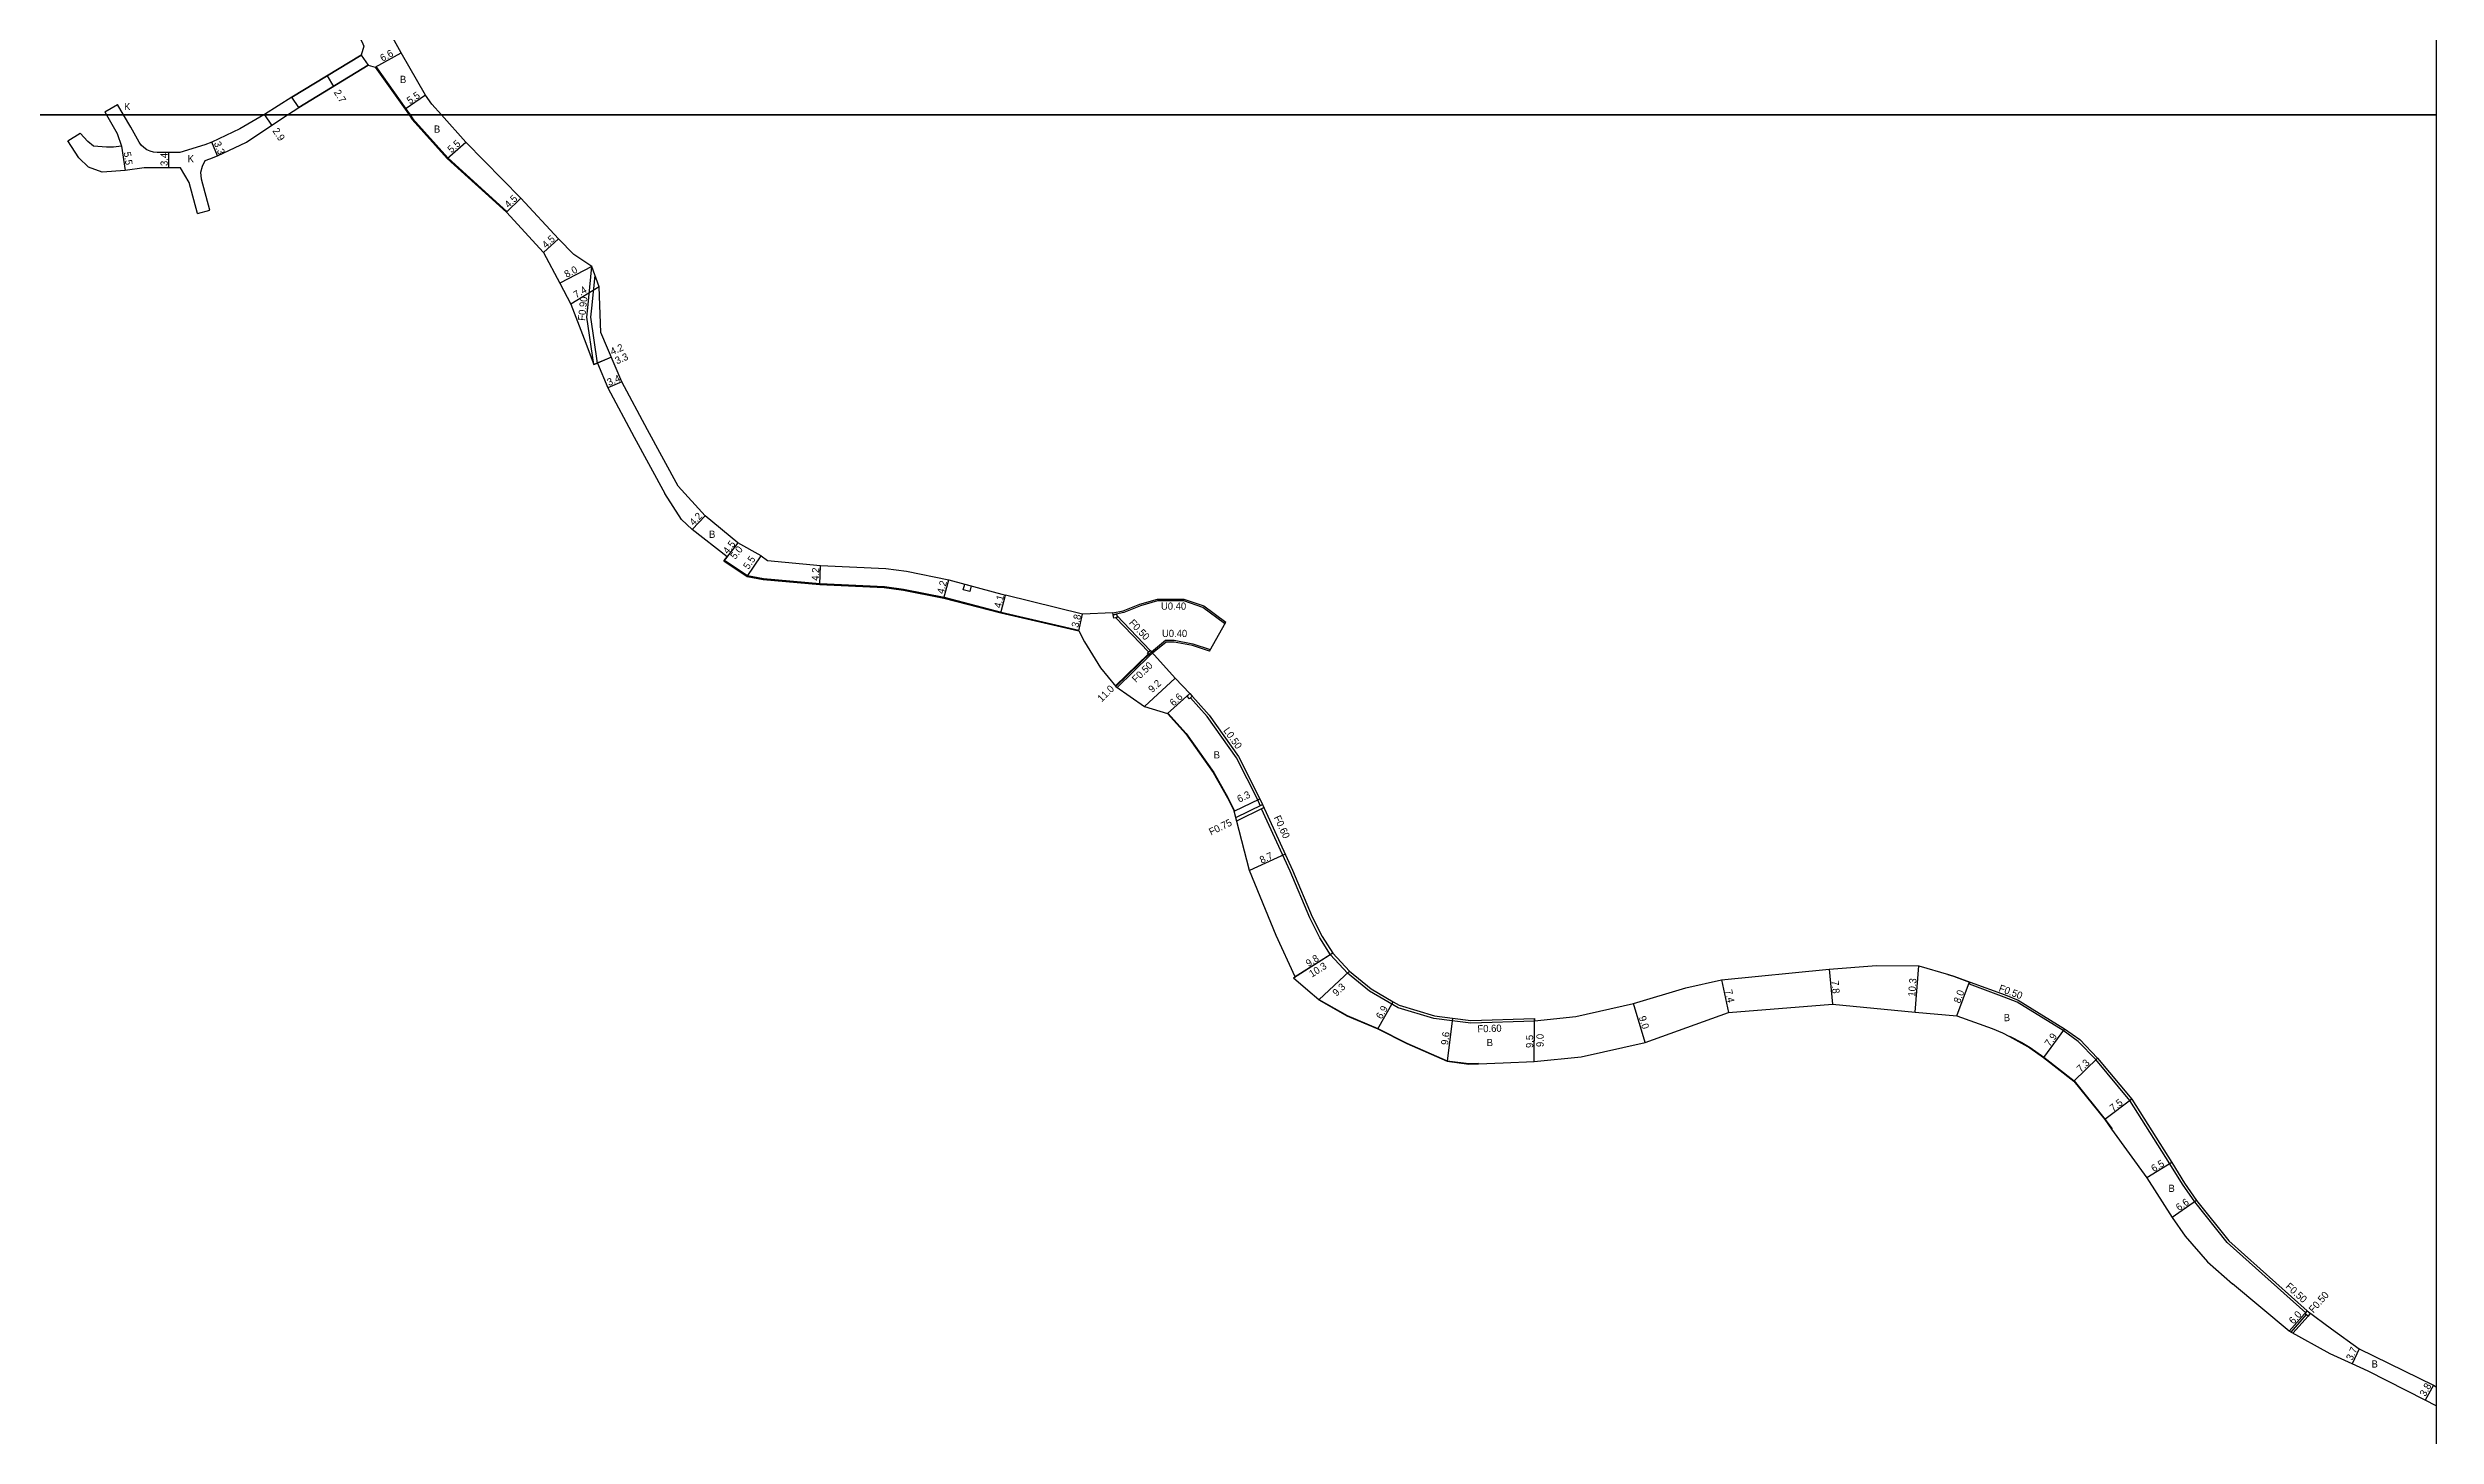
# Model space of a CAD drawing. Header units: metres. Extents: x -8000 to -4000, y -96000 to -93000.
# Drawn here: x -4529 to -4000, y -93893 to -93585 of the extents above; entities that cross this region are included whole.
import ezdxf

# ---------------------------------------------------------------- set-up
doc = ezdxf.new("R2010")
doc.units = ezdxf.units.M
doc.header["$LTSCALE"] = 2.5
for name, color, linetype in [('側溝・桝', 7, 'Continuous'), ('図郭', 7, 'Continuous'), ('幅員', 7, 'Continuous'), ('歩道・分離帯・安全施設', 7, 'Continuous'), ('舗装', 7, 'Continuous'), ('道路', 7, 'Continuous')]:
    doc.layers.add(name, color=color, linetype=linetype)
doc.styles.get("Standard").update_dxf_attribs({"font": ''})
doc.styles.get('Standard').set_extended_font_data('@MS PGothic')

msp = doc.modelspace()

# ---------------------------------------------------------------- linework, layer by layer
at = {"layer": '側溝・桝'}
for points in [[(-4407.94, -93655.3), (-4409.54, -93644.81), (-4409.32, -93642.69), (-4408.39, -93633.6)], [(-4407.11, -93654.95), (-4408.63, -93644.79), (-4408.42, -93642.78), (-4407.68, -93635.53)], [(-4293.07, -93710.28), (-4290.73, -93709.83), (-4287.04, -93708.33), (-4283.18, -93707.22), (-4277.29, -93707.22), (-4272.9, -93708.72), (-4268.05, -93712.32)], [(-4285.14, -93718.89), (-4292.34, -93711.36)], [(-4284.77, -93718.56), (-4292.15, -93710.84)], [(-4292.46, -93726.43), (-4285.17, -93719.31)], [(-4292.07, -93726.75), (-4284.83, -93719.69)], [(-4271.62, -93718.76), (-4275.43, -93717.47), (-4279.45, -93716.73), (-4281.22, -93716.73), (-4284.24, -93719.16)], [(-4260.38, -93752.89), (-4260.38, -93752.88), (-4260.95, -93751.64), (-4265.64, -93742.35), (-4272.13, -93733.2), (-4275.85, -93729.07)], [(-4265.8, -93755.56), (-4259.93, -93752.67)], [(-4265.61, -93756.31), (-4259.61, -93753.35)], [(-4199.69, -93800.59), (-4199.69, -93800.69), (-4213.79, -93801.14), (-4217.87, -93800.62), (-4221.95, -93800.1), (-4229.89, -93797.68), (-4236.21, -93794.03), (-4241.06, -93790.03), (-4244.81, -93786.01), (-4247.17, -93782.23), (-4249.44, -93777.8), (-4253.77, -93767.48), (-4260.15, -93753.62)], [(-4028.86, -93865.24), (-4046.27, -93849.65), (-4053.47, -93840.64), (-4056.19, -93836.78), (-4058.96, -93832.25), (-4067.81, -93818.22), (-4075.35, -93809.18), (-4079.27, -93805.14), (-4082.59, -93802.75), (-4092.81, -93796.43), (-4095.65, -93795.33), (-4103.38, -93792.48), (-4103.21, -93792.01)], [(-4028.79, -93865.65), (-4032.23, -93869.49)], [(-4028.39, -93865.95), (-4031.78, -93869.74)]]:
    msp.add_lwpolyline(points, dxfattribs=at)
for points in [[(-4324.72, -93705.55), (-4326.17, -93705.16), (-4325.84, -93703.91), (-4324.39, -93704.29)], [(-4292.84, -93711.46), (-4292.99, -93710.67), (-4292.21, -93710.52), (-4292.05, -93711.31)], [(-4284.83, -93719.69), (-4285.37, -93719.09), (-4284.77, -93718.56), (-4284.24, -93719.16)], [(-4276.08, -93729.27), (-4276.61, -93728.68), (-4276.02, -93728.14), (-4275.48, -93728.74)], [(-4028.39, -93865.95), (-4029.03, -93865.48), (-4028.56, -93864.83), (-4027.91, -93865.31)]]:
    msp.add_lwpolyline(points, close=True, dxfattribs=at)
at = {"layer": '図郭'}
for points in [[(-4000, -93000), (-4000, -93600), (-4800, -93600), (-4800, -93000)], [(-4000, -93600), (-4000, -94200), (-4800, -94200), (-4800, -93600)]]:
    msp.add_lwpolyline(points, close=True, dxfattribs=at)
at = {"layer": '幅員'}
for points in [[(-4456.39, -93589.44), (-4450.62, -93586.27)], [(-4467.02, -93591.37), (-4465.62, -93593.68)], [(-4445.22, -93595.62), (-4449.75, -93598.73)], [(-4480.8, -93600), (-4480.87, -93599.9)], [(-4479.26, -93602.31), (-4480.8, -93600)], [(-4512.53, -93606.9), (-4511.73, -93612.34)], [(-4502.06, -93611.72), (-4502.06, -93608.32)], [(-4491.27, -93609.07), (-4492.51, -93606.01)], [(-4440.42, -93609.69), (-4436.32, -93606.02)], [(-4424.1, -93618.42), (-4427.3, -93621.57)], [(-4419.07, -93630.48), (-4415.77, -93627.42)], [(-4408.39, -93633.6), (-4415.48, -93637.29)], [(-4406.75, -93638.07), (-4413.08, -93641.9)], [(-4404.08, -93653.65), (-4407.94, -93655.3)], [(-4404.08, -93653.65), (-4407.11, -93654.95)], [(-4401.74, -93659.09), (-4404.86, -93660.44)], [(-4383.3, -93688.78), (-4386.19, -93691.82)], [(-4376.07, -93694.78), (-4379.14, -93698.72)], [(-4376.07, -93694.78), (-4378.83, -93698.33)], [(-4374.01, -93702.21), (-4370.92, -93697.66)], [(-4357.94, -93703.99), (-4357.75, -93699.8)], [(-4330.45, -93707.01), (-4329.37, -93702.96)], [(-4317.82, -93710.28), (-4316.79, -93706.31)], [(-4300.58, -93714.26), (-4299.72, -93710.56)], [(-4284.5, -93718.86), (-4292.37, -93726.55)], [(-4286.02, -93731), (-4279.27, -93724.75)], [(-4280.92, -93732.57), (-4276.02, -93728.14)], [(-4266.15, -93754.2), (-4260.5, -93751.42)], [(-4254.86, -93763.7), (-4262.76, -93767.33)], [(-4244.33, -93785.64), (-4253.06, -93791.11)], [(-4244.33, -93785.64), (-4252.63, -93790.85)], [(-4240.65, -93789.59), (-4247.45, -93795.93)], [(-4134.42, -93789.12), (-4133.7, -93796.89)], [(-4115.39, -93798.65), (-4114.58, -93788.38)], [(-4158.25, -93791.54), (-4156.69, -93798.78)], [(-4106.15, -93799.46), (-4103.38, -93791.95)], [(-4234.38, -93802.36), (-4230.94, -93796.38)], [(-4217.79, -93800.03), (-4219.01, -93809.55)], [(-4199.72, -93809.59), (-4199.69, -93800.09)], [(-4175.15, -93805.4), (-4177.78, -93796.79)], [(-4199.72, -93809.59), (-4199.69, -93800.59)], [(-4082.31, -93802.33), (-4086.93, -93808.74)], [(-4074.98, -93808.84), (-4080.22, -93813.93)], [(-4067.41, -93817.93), (-4073.37, -93822.47)], [(-4058.54, -93831.99), (-4064.08, -93835.38)], [(-4053.07, -93840.34), (-4058.46, -93844.15)], [(-4028.56, -93864.83), (-4032.56, -93869.3)], [(-4017.08, -93873.2), (-4018.62, -93876.56)], [(-4000.63, -93881.24), (-4002.46, -93884.57)]]:
    msp.add_lwpolyline(points, dxfattribs=at)
at = {"layer": '歩道・分離帯・安全施設'}
for points in [[(-4456.22, -93589.32), (-4449.59, -93598.62), (-4448.64, -93600)], [(-4448.64, -93600), (-4448.04, -93600.87), (-4440.27, -93609.54), (-4427.17, -93621.43)], [(-4379.02, -93698.56), (-4373.93, -93702.02), (-4370.42, -93702.65), (-4357.93, -93703.79), (-4343.62, -93704.45), (-4339.37, -93705), (-4330.4, -93706.82), (-4317.77, -93710.09), (-4300.53, -93714.07)], [(-4280.84, -93732.5), (-4276.81, -93736.96), (-4270.7, -93745.58), (-4267.56, -93751.13), (-4266.06, -93754.16)], [(-4103.25, -93792.11), (-4106.85, -93790.78), (-4108.04, -93790.43)], [(-4247.4, -93795.85), (-4241.18, -93799.41), (-4234.34, -93802.27), (-4227.92, -93805.55), (-4218.98, -93809.45), (-4214.21, -93810.06), (-4212.1, -93809.99)], [(-4094.48, -93803.95), (-4091.76, -93805.42), (-4089.9, -93806.48), (-4086.87, -93808.66), (-4080.14, -93813.86), (-4073.29, -93822.41), (-4071.79, -93824.5)]]:
    msp.add_lwpolyline(points, dxfattribs=at)
at = {"layer": '舗装'}
msp.add_lwpolyline([(-4459.44, -93586.77), (-4457.93, -93589.01)], dxfattribs=at)
at = {"layer": '道路'}
for points in [[(-4441.7, -93600), (-4443.86, -93597.59), (-4445.22, -93595.62), (-4450.62, -93586.27), (-4453.18, -93581.61), (-4457.32, -93574.18), (-4459.11, -93570.05), (-4460.03, -93566.97), (-4462.58, -93564.08), (-4465.12, -93558.75), (-4468.6, -93550.51), (-4471.01, -93545.12), (-4472.6, -93538.44), (-4473.63, -93531.03), (-4474.27, -93518.91), (-4474.86, -93514.66)], [(-4478.43, -93519.49), (-4477.8, -93523.49), (-4478.13, -93528.02), (-4479, -93534.03), (-4479.53, -93539.4), (-4472.25, -93552.14), (-4470.14, -93558.89), (-4467.87, -93565.06), (-4464.19, -93573.89), (-4459.14, -93584.25), (-4458.88, -93584.75), (-4459.44, -93586.77), (-4474.82, -93596.11), (-4480.87, -93599.9), (-4481.04, -93600)], [(-4459.44, -93586.77), (-4474.82, -93596.11)], [(-4475.78, -93600), (-4473.31, -93598.36), (-4457.93, -93589.01), (-4456.39, -93589.44)], [(-4473.31, -93598.36), (-4457.93, -93589.01)], [(-4456.39, -93589.44), (-4449.75, -93598.73), (-4448.88, -93600)], [(-4516.26, -93599.32), (-4513.4, -93597.68)], [(-4516.26, -93599.32), (-4515.87, -93600)], [(-4512.07, -93600), (-4513.4, -93597.68)], [(-4524.41, -93605.71), (-4521.73, -93604.03)], [(-4515.87, -93600), (-4513.5, -93604.13), (-4512.53, -93606.9), (-4514.34, -93607.16), (-4515.83, -93607.16), (-4518.74, -93606.92), (-4519.99, -93605.91), (-4521.73, -93604.03)], [(-4481.04, -93600), (-4486.34, -93603.11), (-4492.51, -93606.01), (-4494.08, -93606.65), (-4499.63, -93608.32), (-4502.06, -93608.32), (-4504.63, -93608.32), (-4505.44, -93608.25), (-4506.21, -93608.04), (-4506.94, -93607.7), (-4507.6, -93607.24), (-4508.17, -93606.67), (-4508.63, -93606.01), (-4510.49, -93602.75), (-4512.07, -93600)], [(-4492.99, -93621.07), (-4494.86, -93614.22), (-4494.96, -93612.68), (-4494.61, -93611.32), (-4494.01, -93610.07), (-4492.98, -93609.76), (-4491.27, -93609.07), (-4484.88, -93606.07), (-4479.26, -93602.31), (-4475.78, -93600)], [(-4448.88, -93600), (-4448.2, -93600.99), (-4440.42, -93609.69), (-4427.3, -93621.57)], [(-4370.92, -93697.66), (-4376.07, -93694.78), (-4383.3, -93688.78), (-4389.26, -93682.18), (-4396.06, -93669.71), (-4401.74, -93659.09), (-4406.42, -93648.2), (-4406.75, -93638.07), (-4408.39, -93633.6), (-4412.42, -93630.88), (-4415.77, -93627.42), (-4424.1, -93618.42), (-4436.32, -93606.02), (-4441.7, -93600)], [(-4495.69, -93621.81), (-4497.56, -93614.95), (-4499.48, -93611.72), (-4502.06, -93611.72), (-4504.63, -93611.72), (-4507.53, -93611.72), (-4511.73, -93612.34), (-4516.83, -93612.66), (-4519.82, -93611.54), (-4522.01, -93609.48), (-4524.41, -93605.71)], [(-4495.69, -93621.81), (-4492.99, -93621.07)], [(-4427.3, -93621.57), (-4419.07, -93630.48), (-4415.48, -93637.29), (-4413.08, -93641.9), (-4410.07, -93649.57), (-4407.94, -93655.3), (-4407.11, -93654.95)], [(-4407.11, -93654.95), (-4404.86, -93660.44), (-4399.05, -93671.32), (-4392.24, -93683.81)], [(-4379.14, -93698.72), (-4378.45, -93697.84), (-4386.19, -93691.82), (-4388.54, -93689.59), (-4392.24, -93683.81)], [(-4379.14, -93698.72), (-4374.01, -93702.21), (-4370.44, -93702.85), (-4357.94, -93703.99), (-4343.64, -93704.65), (-4339.4, -93705.2), (-4330.45, -93707.01), (-4317.82, -93710.28), (-4300.58, -93714.26)], [(-4370.92, -93697.66), (-4369.49, -93698.64), (-4357.75, -93699.8), (-4343.27, -93700.46), (-4338.72, -93701.05), (-4329.37, -93702.96), (-4316.79, -93706.31)], [(-4299.72, -93710.56), (-4316.79, -93706.31)], [(-4292.99, -93710.67), (-4293.07, -93710.28), (-4299.72, -93710.56)], [(-4268.05, -93712.32), (-4268.28, -93712.64), (-4273.09, -93709.08), (-4277.35, -93707.62), (-4283.12, -93707.62), (-4286.91, -93708.71), (-4290.62, -93710.21), (-4292.99, -93710.67)], [(-4300.58, -93714.26), (-4299.28, -93716.71), (-4295.76, -93722.44), (-4292.37, -93726.55), (-4286.02, -93731), (-4280.92, -93732.57)], [(-4271.62, -93718.76), (-4268.05, -93712.32)], [(-4284.5, -93718.86), (-4281.36, -93716.33), (-4279.42, -93716.33), (-4275.33, -93717.08), (-4271.5, -93718.38), (-4271.62, -93718.76)], [(-4284.5, -93718.86), (-4279.27, -93724.75), (-4276.02, -93728.14)], [(-4276.02, -93728.14), (-4271.73, -93732.89), (-4265.21, -93742.09), (-4260.5, -93751.42), (-4259.93, -93752.67)], [(-4280.92, -93732.57), (-4276.89, -93737.02), (-4270.79, -93745.63), (-4267.65, -93751.18), (-4266.15, -93754.2)], [(-4259.93, -93752.67), (-4253.23, -93767.24), (-4248.89, -93777.55), (-4246.65, -93781.93), (-4244.33, -93785.64), (-4240.65, -93789.59), (-4235.87, -93793.54), (-4230.94, -93796.38)], [(-4249.87, -93793.85), (-4253.06, -93791.11), (-4252.63, -93790.85), (-4256.89, -93781.69), (-4262.76, -93767.33), (-4266.15, -93754.2)], [(-4199.69, -93800.09), (-4199.69, -93800.59), (-4190.54, -93799.66), (-4177.78, -93796.79), (-4166.19, -93793.25), (-4158.25, -93791.54), (-4134.42, -93789.12)], [(-4134.42, -93789.12), (-4123.93, -93788.31), (-4114.58, -93788.38), (-4108.01, -93790.33)], [(-4247.45, -93795.93), (-4249.87, -93793.85)], [(-4108.01, -93790.33), (-4106.81, -93790.69), (-4103.21, -93792.01)], [(-4103.21, -93792.01), (-4095.48, -93794.86), (-4092.58, -93795.98), (-4082.31, -93802.33), (-4078.94, -93804.76), (-4074.98, -93808.84), (-4067.41, -93817.93), (-4058.54, -93831.99), (-4055.77, -93836.51), (-4053.07, -93840.34), (-4045.91, -93849.31), (-4028.56, -93864.83)], [(-4247.45, -93795.93), (-4241.23, -93799.5), (-4234.38, -93802.36)], [(-4230.94, -93796.38), (-4229.65, -93797.12), (-4221.83, -93799.51), (-4217.79, -93800.03)], [(-4217.79, -93800.03), (-4213.76, -93800.54), (-4199.69, -93800.09)], [(-4212.09, -93810.09), (-4206.59, -93809.92), (-4199.72, -93809.59), (-4189.37, -93808.58), (-4175.15, -93805.4), (-4156.69, -93798.78), (-4133.7, -93796.89), (-4115.39, -93798.65), (-4106.15, -93799.46), (-4098.36, -93802.32), (-4096.02, -93803.23), (-4094.52, -93804.04)], [(-4234.38, -93802.36), (-4227.96, -93805.64), (-4219.01, -93809.55)], [(-4094.52, -93804.04), (-4091.81, -93805.51), (-4089.96, -93806.56), (-4086.93, -93808.74), (-4080.22, -93813.93), (-4073.37, -93822.47), (-4071.87, -93824.56)], [(-4219.01, -93809.55), (-4214.22, -93810.16), (-4212.09, -93810.09)], [(-4071.87, -93824.56), (-4064.08, -93835.38), (-4058.46, -93844.15), (-4055.56, -93848.25), (-4050.62, -93853.95), (-4045.12, -93858.86)], [(-4000, -93885.87), (-4002.46, -93884.57), (-4015.06, -93878.18), (-4018.62, -93876.56), (-4023.46, -93874.36), (-4032.56, -93869.3), (-4045.12, -93858.86)], [(-4028.56, -93864.83), (-4023.21, -93868.76), (-4017.08, -93873.2)], [(-4017.08, -93873.2), (-4000.63, -93881.24), (-4000, -93881.6)]]:
    msp.add_lwpolyline(points, dxfattribs=at)
msp.add_lwpolyline([(-4473.31, -93598.36), (-4474.82, -93596.11), (-4459.44, -93586.77), (-4457.93, -93589.01)], close=True, dxfattribs=at)

# ---------------------------------------------------------------- texts
at = {"layer": '側溝・桝'}
for s, rotation, p in [('F0.90', 84.0837, (-4409.91, -93645.64)), ('F0.50', 313.6975, (-4289.58, -93712.59)), ('F0.50', 44.3154, (-4287.88, -93725.83)), ('L0.50', 305.3433, (-4268.64, -93736.31)), ('F0.75', 26.2158, (-4271.29, -93759.59)), ('F0.60', 294.6991, (-4257.43, -93755.55)), ('F0.50', 339.7758, (-4097, -93794)), ('F0.60', 1.8599, (-4212.28, -93803.17)), ('F0.50', 318.1723, (-4033.49, -93859.6)), ('F0.50', 48.1723, (-4027.22, -93865.39))]:
    msp.add_text(s, height=1.6, rotation=rotation, dxfattribs=at).set_placement(p)
for p in [(-4282.38, -93709.56), (-4282.16, -93715.61)]:
    msp.add_text('U0.40', height=1.6, dxfattribs=at).set_placement(p)
at = {"layer": '幅員'}
for s, rotation, p in [('6.6', 28.7793, (-4454.74, -93588.25)), ('2.7', 301.2713, (-4465.59, -93595.02)), ('5.5', 34.5135, (-4448.68, -93597.69)), ('2.9', 303.7706, (-4479.19, -93603.54)), ('5.5', 278.3703, (-4512.07, -93608.31)), ('3.4', 90, (-4502.31, -93611.32)), ('3.3', 292.0578, (-4492.14, -93606.26)), ('5.5', 41.8361, (-4439.49, -93608.52)), ('4.5', 44.5678, (-4426.8, -93620.73)), ('4.5', 42.927, (-4418.54, -93629.65)), ('8.0', 27.5097, (-4413.98, -93636.11)), ('7.4', 31.1595, (-4411.84, -93640.67)), ('4.2', 23.2386, (-4403.9, -93653.22)), ('3.4', 23.3282, (-4404.6, -93660.05)), ('3.3', 23.2386, (-4402.84, -93655.25)), ('4.2', 46.4627, (-4385.82, -93691.07)), ('4.5', 52.1463, (-4378.27, -93697.36)), ('5.0', 52.1463, (-4376.64, -93698.54)), ('5.5', 55.799, (-4373.71, -93700.77)), ('4.2', 87.3813, (-4358.16, -93703.18)), ('4.2', 75.0902, (-4330.49, -93706.18)), ('4.1', 75.4887, (-4317.83, -93709.34)), ('3.8', 77.002, (-4300.68, -93713.61)), ('11.0', 44.3578, (-4295.51, -93730.1)), ('9.2', 42.8018, (-4284.31, -93728.05)), ('6.6', 42.0837, (-4279.58, -93731.02)), ('6.3', 26.2158, (-4265.03, -93752.32)), ('8.7', 24.6991, (-4260.07, -93765.82)), ('9.8', 32.063, (-4249.7, -93788.71)), ('10.3', 32.063, (-4248.96, -93791.03)), ('9.3', 42.9661, (-4243.5, -93795.25)), ('7.4', 282.1204, (-4157.5, -93793.85)), ('7.8', 275.3603, (-4133.93, -93791.72)), ('10.3', 85.4954, (-4115.38, -93795.29)), ('8.0', 69.7758, (-4105.45, -93796.84)), ('6.9', 60.0146, (-4233.51, -93800.35)), ('9.0', 286.9575, (-4176.6, -93799.78)), ('9.6', 82.7202, (-4218.81, -93806.02)), ('9.5', 89.8249, (-4199.96, -93806.61)), ('9.0', 89.8249, (-4197.65, -93806.39)), ('7.9', 54.2322, (-4085.56, -93806.41)), ('7.3', 44.1513, (-4078.68, -93812.09)), ('7.5', 37.2718, (-4071.55, -93820.76)), ('6.5', 31.4798, (-4062.53, -93834.14)), ('6.6', 35.2061, (-4056.95, -93842.77)), ('6.0', 48.1723, (-4031.61, -93867.87)), ('3.7', 65.5501, (-4018.6, -93875.93)), ('3.8', 61.1728, (-4002.39, -93883.91))]:
    msp.add_text(s, height=1.6, rotation=rotation, dxfattribs=at).set_placement(p)
at = {"layer": '舗装'}
for s, p in [('B', (-4450.88, -93592.94)), ('K', (-4511.96, -93598.95)), ('B', (-4443.37, -93603.94)), ('K', (-4497.89, -93610.51)), ('B', (-4382.45, -93693.65)), ('B', (-4270.7, -93742.5)), ('B', (-4095.76, -93800.67)), ('B', (-4210.25, -93806.2)), ('B', (-4059.29, -93838.48)), ('B', (-4014.33, -93877.37))]:
    msp.add_text(s, height=1.6, dxfattribs=at).set_placement(p)

doc.saveas('drawing.dxf')
